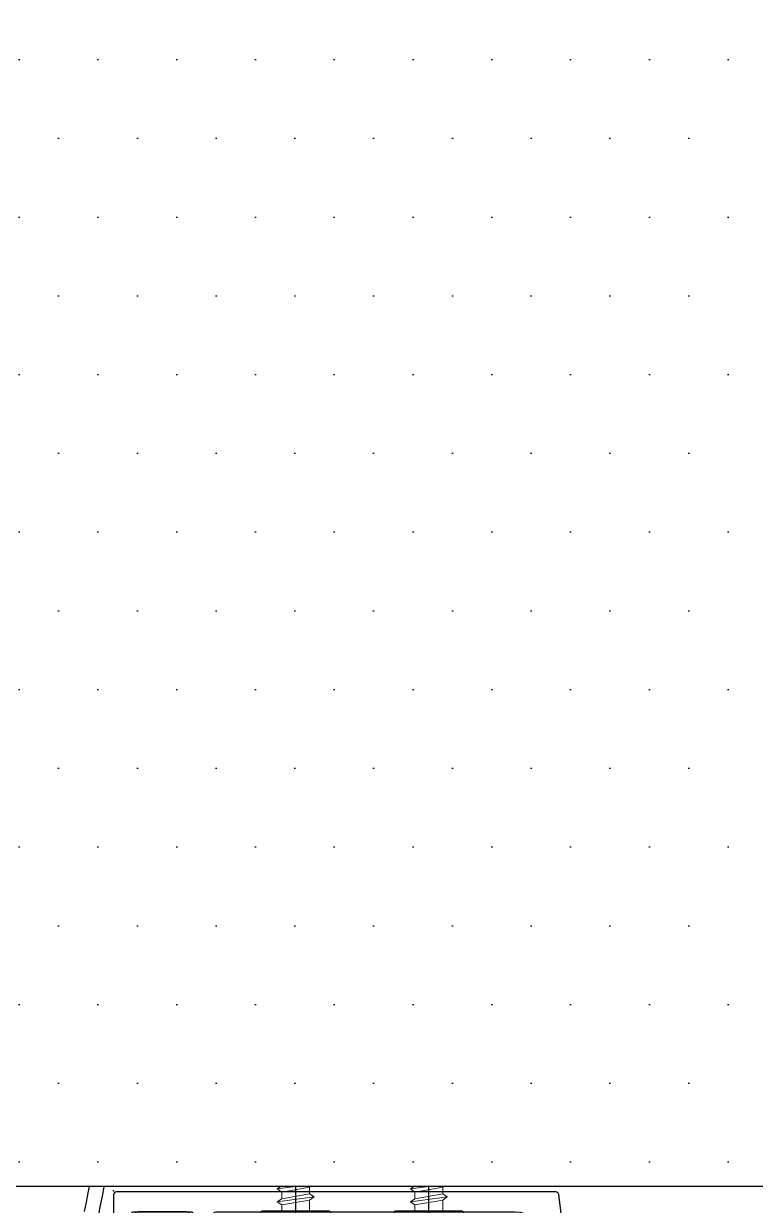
# Model space of a CAD drawing. Header units: millimetres. Extents: x 2519235 to 7246330, y 25937 to 201821.
# Drawn here: x 2752515.1 to 2752588.8, y 101968.7 to 102087.8 of the extents above; entities that cross this region are included whole.
import ezdxf

# ---------------------------------------------------------------- set-up
doc = ezdxf.new("R2010")
doc.units = ezdxf.units.MM
doc.set_wipeout_variables(frame=1)
doc.linetypes.add('CENTER', pattern=[50.800000000000004, 31.75, -6.35, 6.35, -6.35])
doc.linetypes.add('HIDDEN', pattern=[0.375, 0.25, -0.125])
for name, color, linetype in [('000 - STRUCTURE_STEEL_ACCESORIES_MAIN_COLOR_2', 7, 'Continuous'), ('000 - STRUCTURE_STEEL_ACCESORIES_WIPEOUT_', 7, 'Continuous'), ('010 - ASPG_ACCESSORIES_HATCH_', 7, 'Continuous'), ('010 - ASPG_ACCESSORIES_MAIN_COLOR_1', 7, 'Continuous'), ('010 - ASPG_ACCESSORIES_SUB_COLOR_1', 7, 'Continuous'), ('010 - ASPG_ACCESSORIES_SUB_COLOR_2', 7, 'Continuous'), ('010 - ASPG_ACCESSORIES_SYMBOL_', 7, 'Continuous'), ('010 - ASPG_ACCESSORIES_WIPEOUT_', 7, 'Continuous'), ('010 - ASPG_EXTR_DEF_SUB', 7, 'Continuous'), ('010 - ASPG_EXTR_MAIN_COLOR_2', 7, 'Continuous'), ('010 - ASPG_FASTERN_DEF_SUB', 7, 'Continuous'), ('010 - ASPG_FASTERN_HIDDEN_', 7, 'Continuous'), ('010 - ASPG_FASTERN_MAIN_COLOR_1', 7, 'Continuous'), ('010 - ASPG_FASTERN_SUB_COLOR_2', 7, 'Continuous'), ('010 - ASPG_FLASHING_HATCH_', 7, 'Continuous'), ('010 - ASPG_FLASHING_MAIN_COLOR_4', 7, 'Continuous'), ('010 - ASPG_FLASHING_WIPEOUT_', 7, 'Continuous'), ('010 - ASPG_FRAMING_MAIN_COLOR_2', 7, 'Continuous'), ('010 - ASPG_FRAMING_SUB_COLOR_2', 7, 'Continuous'), ('010 - ASPG_FRAMING_WIPEOUT_', 7, 'Continuous'), ('BOLT & SCREW', 7, 'Continuous'), ('Center Line', 7, 'CENTER')]:
    doc.layers.add(name, color=color, linetype=linetype)
doc.layers.add('12-GRID', color=7, linetype='CENTER', lineweight=13)
doc.layers.add('SCREW', color=7, linetype='Continuous', lineweight=5)
pattern_1 = [(45, (68845973.91123614, -106253.6340706302), (-4.041115254481119, 4.041115254481119), []), (45, (68845976.60531414, -106253.6340706302), (-4.041115254481119, 4.041115254481119), [])]

# ---------------------------------------------------------------- blocks, each defined once
blk = doc.blocks.new('PZG35-9D5')
at = {"layer": 'Center Line', "color": 7}
blk.add_line((1.4210854715202e-14, 3.733653355866409), (1.4210854715202e-14, -10.53404386090006), dxfattribs=at)
at = {"layer": 'SCREW', "color": 7}
for p, q in [((-1.399999999999963, 2.842170943040401e-14), (-1.399999999999963, -1.090192378864657)), ((1.399999999999991, 0), (1.399999999999991, -0.5901923788647139)), ((-1.850000000000009, -1.399999999999977), (1.850000000000037, -0.8999999999999773)), ((-1.850000000000009, -1.399999999999977), (-1.399999999999963, -1.090192378864685)), ((-1.399999999999963, -1.090192378864685), (1.399999999999991, -0.5901923788646855)), ((1.850000000000037, -0.8999999999999773), (1.399999999999991, -0.5901923788646855)), ((1.850000000000037, -0.8999999999999773), (1.399999999999991, -1.209807621135297)), ((-1.850000000000009, -1.399999999999977), (-1.399999999999963, -1.709807621135297)), ((-1.850000000000009, -2.699999999999989), (1.850000000000037, -2.199999999999989)), ((-1.399999999999963, -1.709807621135297), (1.399999999999991, -1.209807621135297)), ((-1.399999999999963, -1.709807621135269), (-1.399999999999963, -2.390192378864697)), ((-1.399999999999963, -2.390192378864697), (1.399999999999991, -1.890192378864697)), ((1.399999999999991, -1.209807621135269), (1.399999999999991, -1.890192378864725)), ((1.850000000000037, -2.199999999999989), (1.399999999999991, -1.890192378864697)), ((1.850000000000037, -2.199999999999989), (1.399999999999991, -2.509807621135309)), ((-1.850000000000009, -2.699999999999989), (-1.399999999999963, -2.390192378864697)), ((-1.850000000000009, -2.699999999999989), (-1.399999999999963, -3.009807621135309)), ((-1.399999999999963, -3.009807621135309), (1.399999999999991, -2.509807621135309)), ((-1.399999999999963, -3.009807621135309), (-1.399999999999963, -3.690192378864708)), ((0.5619885887190463, -3.339837273736322), (1.399999999999991, -3.190192378864708)), ((0.7141825614195483, -3.653488843051434), (1.850000000000037, -3.5)), ((1.399999999999991, -2.50980762113528), (1.399999999999991, -3.190192378864708)), ((1.850000000000037, -3.5), (1.399999999999991, -3.190192378864708)), ((1.850000000000037, -3.5), (1.399999999999991, -3.80980762113532)), ((-1.850000000000009, -4), (-1.399999999999963, -3.690192378864708)), ((-1.850000000000009, -4), (-0.9911470940920566, -3.883938796498938)), ((-1.850000000000009, -4), (-1.399999999999963, -4.30980762113532)), ((-1.399999999999963, -3.690192378864708), (-0.8446989986695002, -3.591031485769975)), ((-1.399999999999963, -4.30980762113532), (-1.184865735341859, -4.271390788160659)), ((-1.399999999999963, -4.309807621135349), (-1.399999999999963, -8.099999999999966)), ((0.7141825614195483, -3.932275020881832), (1.399999999999991, -3.80980762113532)), ((0.7141825614195483, -4.612659778611231), (1.399999999999991, -4.49019237886472)), ((1.399999999999991, -3.809807621135349), (1.399999999999991, -4.490192378864691)), ((1.850000000000037, -4.800000000000011), (1.399999999999991, -4.49019237886472)), ((0.7141825614195483, -4.953488843051389), (1.850000000000037, -4.800000000000011)), ((0.7141825614195483, -5.232275020881843), (1.399999999999991, -5.109807621135332)), ((1.850000000000037, -4.800000000000011), (1.399999999999991, -5.109807621135332)), ((1.399999999999991, -5.109807621135332), (1.399999999999991, -8.099999999999966)), ((1.4210854715202e-14, -9.5), (-1.399999999999963, -8.099999999999966)), ((1.4210854715202e-14, -9.5), (1.399999999999991, -8.099999999999966))]:
    blk.add_line(p, q, dxfattribs=at)
blk.add_lwpolyline([(1.4210854715202e-14, -9.5), (0.7141825614195483, -5.232275020881843), (0.7141825614195483, -3.600899293750615, 0.4176573264866609), (0.4106596181599826, -3.300919979679151, 0.1081021898226624), (-0.8446989986694433, -3.591031485769975), (-1.399999999999991, -4.701675652739141)], format="xyb", dxfattribs=at)
blk = doc.blocks.new('*U2951')
at = {"layer": 'SCREW', "color": 7}
blk.add_lwpolyline([(3.026373332565058, 1.780836269555209, 0.09905967801670053), (0.7999999999999687, 2.546427498927414), (0.7999999999999687, 2.274284095813357), (-0.800000000000054, 2.274284095813357), (-0.800000000000054, 2.546427498927414, 0.09905967801670058), (-3.026373332565143, 1.780836269555209, 0.2665876613401604), (-3.500000000000043, 0.9556546004010897), (-3.500000000000043, 0.1999999999999886, 0.4142135623730938), (-3.300000000000054, 0), (3.299999999999997, 0, 0.4142135623731049), (3.499999999999986, 0.1999999999999886), (3.499999999999957, 0.9556546004010897, 0.2665876613401604)], format="xyb", close=True, dxfattribs=at)
blk.add_blockref('PZG35-9D5', (-1.4210854715202e-14, 0), dxfattribs=at)
blk = doc.blocks.new('*U2950')
at = {"color": 7}
blk.add_point((0, 0), dxfattribs=at)
at = {"layer": '010 - ASPG_ACCESSORIES_MAIN_COLOR_1', "color": 7}
blk.add_lwpolyline([(-39.69999999902211, -0.5999999995172398, 0.4142135623731156), (-39.99999999883585, -0.8999999995638059), (-39.99999999883585, -7.366962144914214, 0.5773502691897371), (-39.65044321701862, -7.568778847059366), (-36.64260295056738, -5.832201459393036, 0.7673269879794871), (-36.78520590183325, -5.299999999645297), (-37.89999999874271, -5.299999999645297, -0.4142135623735732), (-38.19999999902211, -4.999999999656938), (-38.19999999902211, -2.799999999587089, -0.4142135623730951), (-37.99999999883585, -2.59999999951724), (-32.18326623388566, -2.59999999951724, -0.3888787318530097), (-31.98402729420923, -2.782568851142787), (-31.8474567013327, -4.343577870872468, 0.3888787318530089), (-31.34935935237445, -4.799999999528882), (-30.29999999911524, -4.799999999528882, 0.4142135623732408), (-29.99999999883585, -4.499999999540523), (-29.99999999883585, -2.899999999505599, -0.4142135623731785), (-29.69999999902211, -2.59999999951724), (0.4107479506637901, -2.59999999951724, -0.3789692262628873), (3.38851808081381, -5.235465979035143), (7.952927200356498, -42.5207682372482, 0.4465929586642906), (11.6177961837966, -45.07649022702281, -0.4898018444424612), (16.07846395508386, -48.68238816667036), (16.06490363762714, -49.36225294566866, -0.1824796859550777), (15.80227640201338, -50.01801436272836, -0.2679491924113072), (15.32539491611533, -50.16829426406803, 1.122114645179816), (15.09990952932276, -52.3421093734276, 0.4050039718497206), (18.0645059288945, -49.40213623346681), (18.07806624681689, -48.72227145435209, 0.4898054953707174), (11.15966573380865, -43.12966807454978, -0.4465970485362636), (9.938031048281118, -42.27776159492242), (4.866356541635469, -0.8481197821154633, 0.3641755342157969), (4.570876519894227, -0.5999999995172398)], format="xyb", close=True, dxfattribs=at)
at = {"layer": '010 - ASPG_EXTR_DEF_SUB', "color": 7}
for p in [(-39.99999999883585, -0.4999999995172402), (43.44495566345738, -76.89999999944341), (43.44495566345738, -77.49999999954052)]:
    blk.add_point(p, dxfattribs=at)
at = {"layer": '010 - ASPG_EXTR_MAIN_COLOR_2', "color": 7}
blk.add_lwpolyline([(11.37409105408005, -48.15170148877115), (11.47245816211216, -47.43577758665815), (12.17779493960552, -47.55667202338264), (12.29266474000178, -46.78670596401826, -0.5355375090189683), (14.1918134491425, -49.16870282323253, 0.9915718169393263), (15.66379558271728, -49.57599316951273, 1.157025413028558), (8.792231505503878, -48.77291728999153, -0.6885576205791355), (8.274611146422103, -48.98797988444021), (-17.14292736421339, -22.16859813180672), (-32.34153279638849, -6.131750148785431), (-32.34153279638849, -2.899999981694054, 0.4143115081626392), (-32.64163311407901, -2.59999999951724), (-37.54163311352022, -2.59999999951724, 0.4141156188887998), (-37.84153278893791, -2.899999981635847), (-37.84153278893791, -4.299999988411218, 0.4142135623731781), (-37.54153279098682, -4.599999986478724), (-35.98884801496752, -4.599999986478724, -0.205894629290155), (-35.77110154624097, -4.693635078269653), (33.22969053988345, -77.49999999954052), (43.14495566324331, -77.49999999954052, 0.6681786376628355), (43.35708769806661, -76.98786796536915), (40.5215537941549, -74.1523340573247, 0.6681786381757795), (40.00942175951786, -74.36446609156592), (40.00942175951786, -75.99999999802712), (33.87471885257401, -75.99999999802712), (11.86384030175395, -52.7751643466243, -0.5583539238224016), (12.08261241135187, -51.95244935475676, 0.7662751832817146), (12.03674733010121, -50.39291741001107, -0.4385828234445206), (10.70630855322815, -48.05207626283555)], format="xyb", close=True, dxfattribs=at)
at = {"layer": 'SCREW', "color": 7, "rotation": 180}
for p in [(-21.64901723782532, -2.499999999924694), (-8.237076249206439, -2.499999999924694)]:
    blk.add_blockref('*U2951', p, dxfattribs=at)
blk = doc.blocks.new('*U2114')
at = {"color": 7}
blk.add_wipeout([(689.9999999999989, 4.000000000482146), (60.00000000297587, 4.000000000000114), (60.00000000297587, 69.30000000000018), (689.9999999999989, 69.30000000048199)], dxfattribs=at).dxf.layer = '010 - ASPG_FRAMING_WIPEOUT_'
at = {"layer": '010 - ASPG_FRAMING_MAIN_COLOR_2', "color": 7}
blk.add_lwpolyline([(660.000000001164, 69.300000000482), (90.00000000181171, 69.3), (90.00000000181171, 6), (660.000000001164, 6.000000000481993)], close=True, dxfattribs=at)
at = {"layer": '010 - ASPG_FRAMING_SUB_COLOR_2', "color": 7}
for points in [[(689.9999999999999, 4.000000000481993), (60.00000000297587, 4), (60.00000000297587, 69.3), (689.9999999999999, 69.300000000482)], [(60.00000000297587, 2.000000000715772), (60.00000000297587, 4), (689.9999999999999, 4.000000000481993), (689.9999999999999, 2.000000001197765)]]:
    blk.add_lwpolyline(points, close=True, dxfattribs=at)
at = {"color": 7, "xscale": -1, "rotation": 180}
for p in [(555.0000000016298, 69.3), (620.0000000016298, 69.3)]:
    blk.add_blockref('*U2950', p, dxfattribs=at)
blk = doc.blocks.new('*U2952')
at = {"layer": '12-GRID', "color": 7, "linetype": 'CENTER'}
for p, q in [((5.684341886080801e-14, -6.200000000000029), (5.684341886080801e-14, 2.200000000000029)), ((-4.199999999999973, -2), (4.200000000000085, -2))]:
    blk.add_line(p, q, dxfattribs=at)
at = {"layer": 'BOLT & SCREW', "color": 7}
for p, q in [((-0.2288719817826677, -1.446462371730204), (-0.4418749999998197, -0.2325000000002947)), ((-0.2288719817826677, -1.542256036434869), (-0.4418749999998197, -1.116250000000048)), ((0.2288719817822642, -1.446462371730562), (0.4418749999996946, -0.2324999999999764)), ((0.2288719817822642, -1.542256036434869), (0.4418749999996946, -1.116250000000048)), ((-0.553537628269381, -1.771128018217196), (-1.767499999999847, -1.558125000000442)), ((-0.553537628269381, -2.228871981782805), (-1.767500000000483, -2.441875000000354)), ((-0.4577439635652332, -1.771128018217196), (-0.8837500000000146, -1.558125000000442)), ((-0.4577439635652332, -2.228871981782805), (-0.8837500000000146, -2.441875000000354)), ((0.4577439635647103, -1.771128018217196), (0.8837499999994917, -1.558125000000442)), ((0.4577439635647103, -2.228871981782805), (0.8837500000001283, -2.441874999999877)), ((0.5535376282692559, -1.771128018217196), (1.767500000000001, -1.558125000000124)), ((0.5535376282692559, -2.228871981782805), (1.767500000000001, -2.441874999999877)), ((-0.2288719817826677, -2.457743963565131), (-0.4418749999998197, -2.883750000000271)), ((-0.2288719817821107, -2.553537628269438), (-0.4418749999998197, -3.767500000000023)), ((0.4418749999996946, -2.883750000000271), (0.2288719817829008, -2.457743963565131)), ((0.2288719817829008, -2.553537628269438), (0.4418749999999732, -3.767500000000023))]:
    blk.add_line(p, q, dxfattribs=at)
for points in [[(-1.767500000000006, -1.558125000000442), (-0.8837500000001342, -1.558125000000442, 0.4142135623730394), (-0.4418749999998197, -1.116250000000048), (-0.4418749999998197, -0.2325000000002947), (0.4418749999996946, -0.2324999999999764), (0.4418749999996946, -1.116250000000048, 0.4142135623731505), (0.8837500000000089, -1.558125000000442), (1.76750000000012, -1.558125000000124), (1.76750000000012, -2.441874999999877), (0.8837500000000089, -2.441874999999877, 0.414213562373095), (0.4418749999996946, -2.883750000000271), (0.4418749999999732, -3.767500000000023), (-0.4418749999998197, -3.767500000000023), (-0.4418749999998197, -2.883750000000271, 0.4142135623730397), (-0.8837500000001342, -2.441875000000354), (-1.767500000000483, -2.441875000000354)], [(0.2288719817829008, -2.457743963565131, -0.414213562373095), (0.4577439635645909, -2.228871981782805), (0.5535376282692559, -2.228871981782805), (0.5535376282692559, -1.771128018217196), (0.4577439635645909, -1.771128018217196, -0.4142135623730951), (0.228871981782105, -1.542256036434869), (0.228871981782105, -1.446462371730562), (-0.2288719817826677, -1.446462371730204), (-0.2288719817826677, -1.542256036434869, -0.4142135623730951), (-0.4577439635649944, -1.771128018217196), (-0.553537628269381, -1.771128018217196), (-0.553537628269381, -2.228871981782805), (-0.4577439635649944, -2.228871981782805, -0.4142135623730951), (-0.2288719817826677, -2.457743963565131), (-0.2288719817822698, -2.553537628269438), (0.2288719817829008, -2.553537628269438)]]:
    blk.add_lwpolyline(points, format="xyb", close=True, dxfattribs=at)
blk.add_circle((5.684341886080801e-14, -2), 3.5, dxfattribs=at)
blk = doc.blocks.new('*U2203')
at = {"layer": '010 - ASPG_EXTR_MAIN_COLOR_2', "color": 7}
for points in [[(444.803354519885, 14.29476617477452, -0.01499848524836865), (451.9205648060888, 21.4545541918193, -0.7383485292466446), (454.917139344383, 19.76412730306005, 0.004917316774645771), (451.8066999851726, 4.803864106331858, 0.2636109069979271)], [(453.2782254475169, 4.512981288513075, -0.004854851929905817), (456.34138361644, 19.25507699992126, 0.2339601468136614), (455.8154424866661, 21.95487343813842, -0.2408104543272742), (455.7103134100325, 24.90310810678024, -0.1041570884704408), (455.7846048693173, 25.00194829810029), (457.99301963998, 26.93374890854433, -0.2290212912668875), (460.7006792640314, 26.88725557018155, -0.3817208427142056), (465.2736195935868, 9.069098417501337, 0.9773819303748196), (466.6203112956136, 8.407760736328456, 0.3611050424324235), (462.4081621826626, 27.50327562549468, -0.4961260631527202), (462.4429225292988, 30.68812541736374, 0.003188108562510474), (464.0558096300811, 31.90200527411038, -0.00282652430436861), (465.561955856625, 33.06505110455295, 0.07704788012868193), (498.7415275620297, 68.43644483821085, -0.2476739044870795), (498.9891886156984, 68.56714037133465), (500.9840893819928, 68.56714037133465, -0.04413111325910057), (501.4728248161264, 68.50458020225018, -0.1258462906385483), (503.9636769010685, 67.20642238194672, -0.09885145914925667), (504.8173400671221, 66.03380806531608, -0.2058282691334744), (504.7936664214358, 61.20460651113503, -0.1151163694662807), (501.3683241284452, 57.18072180569256, 0.822373071447778), (502.4550462905318, 56.10392398628723, 0.109184526549196), (506.1486009340733, 60.55948756882539, 0.2083234795678962), (506.1894268463366, 66.64026457499098, 0.1005277992320483), (504.9723091390915, 68.31671042172788, 0.1451157280627245), (501.2923091310076, 70.06714037139285), (485.7587749278173, 70.06714037139285, 0.4336592857269459), (485.4594267569482, 69.74737493504621), (485.8413778650574, 63.96271307495739, 0.0820690263538202), (485.8636512933299, 63.86745857025348, 0.7206537881255028), (487.3290865048766, 63.97254170032069, 0.07922428198988747), (487.3377835312858, 64.06661670518191), (487.0687732263468, 68.140786456264, -0.4336592857264138), (487.4679041211493, 68.56714037133465), (495.8611929877661, 68.56714037139285, -0.6073848710044985), (496.3521102210507, 67.62217621316053, -0.04582868044492008), (477.7838222887367, 45.76076047358187, -0.5604921351226578), (477.2875053561293, 45.88571992123583, 0.3178599151680848), (474.2119114198722, 48.23749049517177, 0.9532878111822051), (474.0820726789534, 46.71593409558376, -2.423003988231831), (472.2580695222132, 44.89173717537746, 0.9523147976297285), (470.7363446820527, 44.76348824836863, 0.3008214087947553), (472.8898747372441, 41.75529025433902, -0.5604921351218277), (472.9835184067488, 41.25212405496826, -0.01942473842078824), (463.6239250916988, 33.46052617047066, -0.5525007933269362), (463.1474985848181, 33.63667257977035, 0.3444609008774969), (459.9894988052547, 36.29767865987345, 0.9520149233436535), (459.8615776561201, 34.77593409558143, -2.42318646531747), (458.0375749985687, 32.95193143768087, 0.9520149233867892), (456.5158304339275, 32.82401028883727, 0.2853998218446234), (458.4930240777321, 29.88851448267782, -0.5533776808031501), (458.5629085102119, 29.3849656624658, 0.03067395406819984), (443.4630128806457, 15.05729964547176, 0.4171002255848137)]]:
    blk.add_lwpolyline(points, format="xyb", dxfattribs=at)
at = {"color": 7, "rotation": 179.999999999989}
for p in [(474.0868637450039, 42.88714037134163), (459.8663687226363, 30.9471403713393)]:
    blk.add_blockref('*U2952', p, dxfattribs=at)
blk = doc.blocks.new('W-1-PP17-ENT1_REV02_20260416-153151_PP17_ENT1_ASPG_MAIN_UPPL')
at = {"color": 7, "xscale": -0.9999999999999998, "rotation": 179.9999999999999}
blk.add_blockref('*U2114', (17400, -16672.99999999907), dxfattribs=at)
at = {"color": 7}
blk.add_blockref('*U2203', (17525.23303785734, -16749.66696214402), dxfattribs=at)
blk = doc.blocks.new('*U3382')
at = {"layer": '010 - ASPG_ACCESSORIES_SUB_COLOR_2', "color": 7}
for p, q in [((-2.084999999999127, -1.547816335794778), (-2.084999999999127, 0)), ((2.084999999999013, -1.047816335789321), (2.084999999999127, 0)), ((-2.084999999999127, -1.547816335789321), (2.084999999999127, -1.047816335789321)), ((2.729999999999563, -1.399999999995998), (2.084999999999127, -1.047816335789321)), ((-2.729999999999563, -1.899999999995998), (2.729999999999563, -1.399999999995998)), ((-2.729999999999563, -1.899999999995998), (-2.084999999999127, -1.547816335789321)), ((-2.729999999999563, -1.899999999995998), (-2.084999999999127, -2.252183664200857)), ((-2.084999999999127, -2.252183664200857), (2.084999999999127, -1.752183664200857)), ((-2.084999999999013, -3.347816335790412), (-2.084999999999127, -2.252183664206314)), ((2.729999999999563, -1.399999999995998), (2.084999999999127, -1.752183664200857)), ((2.084999999999013, -2.847816335790412), (2.0849999999989, -1.752183664201084)), ((-2.729999999999563, -3.69999999999709), (2.729999999999563, -3.19999999999709)), ((-2.729999999999563, -3.69999999999709), (-2.084999999999127, -3.347816335790412)), ((-2.084999999999127, -3.347816335790412), (2.084999999999127, -2.847816335790412)), ((-2.084999999999127, -4.052183664201948), (2.084999999999127, -3.552183664201948)), ((2.729999999999563, -3.19999999999709), (2.084999999999127, -2.847816335790412)), ((2.729999999999563, -3.19999999999709), (2.084999999999127, -3.552183664201948)), ((2.084999999999241, -4.647816335791504), (2.084999999999241, -3.552183664201948)), ((-2.729999999999563, -3.69999999999709), (-2.084999999999127, -4.052183664201948)), ((-2.0849999999989, -5.147816335791504), (-2.084999999999013, -4.052183664201948)), ((-2.084999999999127, -5.147816335791504), (2.084999999999127, -4.647816335791504)), ((-2.084999999999127, -5.147816335791504), (2.084999999999127, -4.647816335791504)), ((2.729999999999563, -4.999999999998181), (2.084999999999127, -4.647816335791504)), ((2.729999999999563, -4.999999999998181), (2.084999999999127, -4.647816335791504)), ((-2.729999999999563, -5.499999999998181), (2.729999999999563, -4.999999999998181)), ((-2.729999999999563, -5.499999999998181), (2.729999999999563, -4.999999999998181)), ((-2.729999999999563, -5.499999999998181), (-2.084999999999127, -5.147816335791504)), ((-2.729999999999563, -5.499999999998181), (-2.084999999999127, -5.147816335791504)), ((-2.729999999999563, -5.499999999998181), (-2.084999999999127, -5.852183664203039)), ((-2.729999999999563, -5.499999999998181), (-2.084999999999127, -5.852183664203039)), ((-2.084999999999127, -5.852183664203039), (2.084999999999127, -5.352183664203039)), ((-2.084999999999127, -5.852183664203039), (2.084999999999127, -5.352183664203039)), ((-2.084999999999127, -6.947816335792595), (-2.0849999999989, -5.852183664203039)), ((-2.084999999999127, -6.947816335792595), (-2.084999999999127, -5.852183664203039)), ((2.729999999999563, -4.999999999998181), (2.084999999999127, -5.352183664203039)), ((2.729999999999563, -4.999999999998181), (2.084999999999127, -5.352183664203039)), ((2.084999999999127, -6.447816335792595), (2.084999999999127, -5.352183664203039)), ((2.084999999999127, -6.447816335792595), (2.084999999999241, -5.352183664203039)), ((-2.729999999999563, -7.299999999999272), (2.729999999999563, -6.799999999999272)), ((-2.729999999999563, -7.299999999999272), (-2.084999999999127, -6.947816335792595)), ((-2.084999999999127, -6.947816335792595), (2.084999999999127, -6.447816335792595)), ((2.729999999999563, -6.799999999999272), (2.084999999999127, -6.447816335792595)), ((2.729999999999563, -6.799999999999272), (2.084999999999127, -7.152183664204131)), ((-2.729999999999563, -7.299999999999272), (-2.084999999999127, -7.652183664204131)), ((-2.084999999999127, -7.652183664204131), (2.084999999999127, -7.152183664204131)), ((-2.084999999999127, -8.747816335793686), (-2.084999999999127, -7.652183664204131)), ((0.4333070988686814, -8.43729858455481), (2.084999999999127, -8.247816335793686)), ((2.084999999999127, -8.247816335793686), (2.084999999999127, -7.152183664204131)), ((2.729999999999563, -8.599999999998545), (2.084999999999127, -8.247816335793686)), ((-2.729999999999563, -9.099999999998545), (-2.084999999999127, -8.747816335793686)), ((-2.729999999999563, -9.099999999998545), (-1.568355612604137, -8.982641209644498)), ((-2.729999999999563, -9.099999999998545), (-2.084999999999127, -9.452183664205222)), ((-2.084999999999127, -8.747816335793686), (-1.064489079482883, -8.605286877620529)), ((-2.084999999999127, -9.452183664205222), (-1.629698446698967, -9.388594061787444)), ((-2.084999999999127, -10.54781633579296), (-2.084999999999127, -9.452183664205222)), ((0.7141825614198751, -8.775605983184505), (2.729999999999563, -8.599999999998545)), ((0.7141825614198751, -9.102437496409038), (2.084999999999127, -8.952183664205222)), ((2.729999999999563, -8.599999999998545), (2.084999999999127, -8.952183664205222)), ((2.084999999999127, -10.04781633579296), (2.084999999999127, -8.952183664205222)), ((-2.729999999999563, -10.89999999999964), (-2.084999999999127, -10.54781633579296)), ((-2.084999999999127, -10.54781633579296), (-1.798826981090315, -10.50784803706301)), ((0.7141825614198751, -10.20507654483481), (2.084999999999127, -10.04781633579296)), ((0.7141825614198751, -10.57560598318378), (2.729999999999563, -10.39999999999964)), ((2.729999999999563, -10.39999999999964), (2.084999999999127, -10.04781633579296)), ((2.729999999999563, -10.39999999999964), (2.084999999999127, -10.75218366420449)), ((-2.729999999999563, -10.89999999999964), (-1.844567201240352, -10.81054635710279)), ((-2.729999999999563, -10.89999999999964), (-2.084999999999127, -11.25218366420449)), ((-2.084999999999127, -11.25218366420449), (-1.907557413303948, -11.22740118002912)), ((-2.084999999999127, -12.40167565273805), (-2.084999999999127, -11.25218366420449)), ((0.7141825614198751, -10.90243749640831), (2.084999999999127, -10.75218366420449)), ((2.084999999999127, -10.75218366420449), (2.084999999999127, -15.59999999999854)), ((-2.084999999999127, -12.40167565273805), (-2.084999999999127, -15.59999999999854)), ((0, -17.19999999999891), (-2.084999999999127, -15.59999999999854)), ((0, -17.19999999999891), (2.084999999999127, -15.59999999999854))]:
    blk.add_line(p, q, dxfattribs=at)
blk.add_lwpolyline([(0, -17.19999999999891), (0.7141825614198751, -11.45704931750151), (0.7141825614198751, -8.736688384093213, 0.4176573264866609), (0.4106596181591158, -8.436709070021607, 0.07099332720072511), (-1.529698998669119, -8.726820576112004), (-2.084999999999127, -12.40167565273805)], format="xyb", dxfattribs=at)
at = {"layer": '010 - ASPG_ACCESSORIES_SYMBOL_', "color": 7, "linetype": 'CENTER'}
blk.add_line((0, 6.142561988594025), (0, -18.19999999999891), dxfattribs=at)
at = {"layer": '010 - ASPG_FASTERN_MAIN_COLOR_1', "color": 7}
for p, q in [((-4.170000000000073, 5.049999999999272), (-4.170000000000073, 1.200000000000728)), ((3.127500000000509, 5.450000000000728), (-3.127500000000509, 5.450000000000728)), ((-2.084999999999127, 5.049999999999272), (-2.084999999999127, 1.200000000000728)), ((2.084999999999127, 5.049999999999272), (2.084999999999127, 1.200000000000728)), ((4.170000000000073, 5.049999999999272), (4.170000000000073, 1.200000000000728)), ((-5.200000000000728, 0.8500000000003638), (-4.170000000000073, 1.200000000000728)), ((4.170000000000073, 1.200000000000728), (-4.170000000000073, 1.200000000000728)), ((-2.57630675031578, 0.8500000000003638), (-2.084999999999127, 1.200000000000728)), ((2.44630675031658, 0.8500000000003638), (2.084999999999127, 1.200000000000728)), ((5.200000000000728, 0.8500000000003638), (4.170000000000073, 1.200000000000728)), ((-5.5, 0.5499999999992724), (-5.5, 0)), ((5.5, 0), (-5.5, 0)), ((5.200000000000728, 0.8500000000003638), (-5.200000000000728, 0.8500000000003638)), ((5.5, 0.5499999999992724), (5.5, 0))]:
    blk.add_line(p, q, dxfattribs=at)
for centre, radius, start, end in [((-3.127500000000509, 3.891492187500262), 1.55850781249987, 48.01707852331997, 131.98292147668), ((0, -0.1840312499989523), 5.634031249999114, 68.2799117114248, 111.7200882885752), ((3.127500000000509, 3.891492187500262), 1.558507812499965, 48.01707852331997, 131.98292147668), ((-5.200000000000728, 0.5499999999992724), 0.3, 90, 180), ((5.200000000000728, 0.5499999999992724), 0.3, 0, 90)]:
    blk.add_arc(centre, radius, start, end, dxfattribs=at)
blk = doc.blocks.new('G$C7D677D58')
at = {"layer": '010 - ASPG_FASTERN_MAIN_COLOR_1'}
h = blk.add_hatch(dxfattribs=at)
h.set_pattern_fill('ANSI35', scale=0.02, angle=280.6768409131589, style=0)
h.set_pattern_definition([(145.6768409131589, (67.45353497568851, -13.09426057516771), (0.00281929956869494, 0.00412935224241727), []), (145.6768409131589, (67.45006064978782, -13.09491560150343), (0.00281929956869494, 0.00412935224241727), [0.006249999999999968, -0.001249999999999992, 0, -0.001249999999999992])])
h.paths.add_polyline_path([(0.02989179726182556, 0.01545000000078289), (0.02447319464567954, 0.01545000000078289), (0.02447319464567954, 0.0005500000004303729), (0.02989179726182556, 0.0005500000004303729)])
at = {"layer": '010 - ASPG_FASTERN_DEF_SUB', "color": 7, "ltscale": 0.1}
blk.add_line((0.03829179726176335, 0.007999999999924512), (0, 0.007999999999924512, -2.806346833239134e-06), dxfattribs=at)
at = {"layer": '010 - ASPG_FASTERN_MAIN_COLOR_1', "color": 7}
for p, q in [((0.01327319464712673, 0, -2.806346833239134e-06), (0.01327319464712673, 0.01599999999996271, -2.806346833239134e-06)), ((0.01327319464712673, 0.01599999999996271, -2.806346833239134e-06), (0.01447319464705288, 0.01599999999996271, -2.806346833239134e-06)), ((0.01447319464705288, 0.01599999999996271, -2.806346833239134e-06), (0.01447319464705288, 0, -2.806346833239134e-06)), ((0.02989179726182556, 0), (0.02989179726182556, 0.01599999999996271)), ((0.02989179726182556, 0.01599999999996271), (0.03109179726175171, 0.01599999999996271)), ((0.03109179726175171, 0.01599999999996271), (0.03109179726175171, 0)), ((0.01247319464710017, 0.01492820323028354, -2.806346833239134e-06), (0.007673194646940829, 0.01492820323028354, -2.806346833239134e-06)), ((0.03109179726175171, 0.001071796769679167), (0.03109179726175171, 0.01492820323028354)), ((0.03589179726191105, 0.01492820323028354), (0.03109179726175171, 0.01492820323028354)), ((0.006873194647141645, 0.002803847577297347, -2.806346833239134e-06), (0.006873194647141645, 0.01319615242266536, -2.806346833239134e-06)), ((0.01327319464712673, 0.002803847577297347, -2.806346833239134e-06), (0.01327319464712673, 0.01319615242266536, -2.806346833239134e-06)), ((0.03669179726193761, 0.002803847577297347), (0.03669179726193761, 0.01319615242266536)), ((0.002400000000079672, 0.01199999999994361, -2.806346833239134e-06), (0.001600000000053114, 0.01119999999991705, -2.806346833239134e-06)), ((0.006873194647141645, 0.01199999999994361, -2.806346833239134e-06), (0.002400000000079672, 0.01199999999994361, -2.806346833239134e-06)), ((0.001600000000053114, 0.00479999999993197, -2.806346833239134e-06), (0.001600000000053114, 0.01119999999991705, -2.806346833239134e-06)), ((0.006873194647141645, 0.01119999999991705, -2.806346833239134e-06), (0.001600000000053114, 0.01119999999991705, -2.806346833239134e-06)), ((0.01247319464710017, 0.01146410161504718, -2.806346833239134e-06), (0.007673194646940829, 0.01146410161504718, -2.806346833239134e-06)), ((0.03589179726191105, 0.01146410161504718), (0.03109179726175171, 0.01146410161504718)), ((0.006873194647141645, 0.00479999999993197, -2.806346833239134e-06), (0.001600000000053114, 0.00479999999993197, -2.806346833239134e-06)), ((0.002400000000079672, 0.003999999999905413, -2.806346833239134e-06), (0.001600000000053114, 0.00479999999993197, -2.806346833239134e-06)), ((0.006873194647141645, 0.003999999999905413, -2.806346833239134e-06), (0.002400000000079672, 0.003999999999905413, -2.806346833239134e-06)), ((0.01247319464710017, 0.00453589838480184, -2.806346833239134e-06), (0.007673194646940829, 0.00453589838480184, -2.806346833239134e-06)), ((0.03589179726191105, 0.00453589838480184), (0.03109179726175171, 0.00453589838480184)), ((0.01247319464710017, 0.001071796769679167, -2.806346833239134e-06), (0.007673194646940829, 0.001071796769679167, -2.806346833239134e-06)), ((0.01447319464705288, 0, -2.806346833239134e-06), (0.01327319464712673, 0, -2.806346833239134e-06)), ((0.03109179726175171, 0), (0.02989179726182556, 0)), ((0.03589179726191105, 0.001071796769679167), (0.03109179726175171, 0.001071796769679167))]:
    blk.add_line(p, q, dxfattribs=at)
at = {"layer": '010 - ASPG_FASTERN_MAIN_COLOR_1', "color": 7, "elevation": -2.806346833239134e-06}
for points in [[(0.007673194646940829, 0.01492820323028354, 0.4618802153516978), (0.007673194646940829, 0.01146410161504718, 0.2309401076757868), (0.007673194646940829, 0.00453589838480184, 0.461880215351701), (0.007673194646940829, 0.001071796769679167)], [(0.01247319464710017, 0.01492820323028354, -0.4618802153516978), (0.01247319464710017, 0.01146410161504718, -0.2309401076757868), (0.01247319464710017, 0.00453589838480184, -0.461880215351701), (0.01247319464710017, 0.001071796769679167)], [(0.03589179726191105, 0.01492820323028354, -0.4618802153516978), (0.03589179726191105, 0.01146410161504718, -0.2309401076757868), (0.03589179726191105, 0.00453589838480184, -0.4618802153517009), (0.03589179726191105, 0.001071796769679167)]]:
    blk.add_lwpolyline(points, format="xyb", dxfattribs=at)
at = {"layer": '010 - ASPG_FASTERN_MAIN_COLOR_1', "color": 7}
blk.add_lwpolyline([(0.02989179726182556, 0.01545000000078289), (0.02447319464567954, 0.01545000000078289), (0.02447319464567954, 0.0005500000004303729), (0.02989179726182556, 0.0005500000004303729)], close=True, dxfattribs=at)
at = {"layer": '010 - ASPG_FASTERN_SUB_COLOR_2', "color": 7, "linetype": 'HIDDEN'}
for p, q in [((0.02989179726182556, 0.01199999999994361), (0.01447319464705288, 0.01199999999994361, -2.806346833239134e-06)), ((0.02989179726182556, 0.01119999999991705), (0.01447319464705288, 0.01119999999991705, -2.806346833239134e-06)), ((0.02989179726182556, 0.00479999999993197), (0.01447319464705288, 0.00479999999993197, -2.806346833239134e-06)), ((0.02989179726182556, 0.003999999999905413), (0.01447319464705288, 0.003999999999905413, -2.806346833239134e-06))]:
    blk.add_line(p, q, dxfattribs=at)
blk = doc.blocks.new('010 - ASPG_ACCESSORIES_BRACKET_FOR_FRAME_TYPE-1_CUT-VIEW')
at = {"color": 7}
blk.add_wipeout([(4.656612873077393e-10, 25.00000000008731), (4.656612873077393e-10, 1.8189894035458565e-12), (40, 1.8189894035458565e-12), (40, 3.000000000153044), (3.0000000003213074, 3.000000000153044), (3.0000000003213074, 25.00000000008731)], dxfattribs=at).dxf.layer = '010 - ASPG_ACCESSORIES_WIPEOUT_'
at = {"layer": '010 - ASPG_ACCESSORIES_HATCH_'}
h = blk.add_hatch(dxfattribs=at)
h.set_pattern_fill('ANSI32', scale=0.03)
h.set_pattern_definition(pattern_1)
h.paths.add_polyline_path([(1.452183664310724, 16.08500000019558), (1.100000000093132, 16.73000000005413), (0.7478163363412023, 16.08500000019558), (4.656612873077393e-10, 16.08500000019558), (4.656612873077393e-10, 25.00000000008731), (3.000000000465661, 25.00000000008731), (2.9848025678657, 16.08500000019558)])
h = blk.add_hatch(dxfattribs=at)
h.set_pattern_fill('ANSI32', scale=0.03)
h.set_pattern_definition(pattern_1)
h.paths.add_polyline_path([(4.656612873077393e-10, 0), (4.656612873077393e-10, 11.78062006374239), (0.1825785292312503, 11.91500000003725), (1.247816335875541, 11.91500000003725), (1.600000000558794, 11.27000000019325), (1.952183664776385, 11.91500000003725), (3.000000000465661, 11.9150000000518), (3.000000000465661, 3.000000000160071), (19.70000000018626, 3.000000000043656), (19.70000000018626, 1.164153218269348e-10)])
h = blk.add_hatch(dxfattribs=at)
h.set_pattern_fill('ANSI32', scale=0.03)
h.set_pattern_definition(pattern_1)
h.paths.add_polyline_path([(28.70000000018626, 1.164153218269348e-10), (28.70000000018626, 3.000000000043656), (40, 3.000000000160071), (40, 0)])
at = {"layer": '010 - ASPG_ACCESSORIES_MAIN_COLOR_1', "color": 7}
blk.add_lwpolyline([(4.656612873077393e-10, 25.00000000008731), (4.656612873077393e-10, 0), (40, 0), (40, 3.000000000160071), (3.000000000465661, 3.000000000160071), (3.000000000465661, 25.00000000008731)], close=True, dxfattribs=at)
at = {"layer": '010 - ASPG_ACCESSORIES_SUB_COLOR_1', "color": 7}
for points in [[(1.452183664310724, 16.08500000019558), (1.100000000093132, 16.73000000005413), (0.7478163363412023, 16.08500000019558), (4.656612873077393e-10, 16.08500000019558), (4.656612873077393e-10, 25.00000000008731), (3.000000000465661, 25.00000000008731), (2.9848025678657, 16.08500000019558)], [(4.656612873077393e-10, 0), (4.656612873077393e-10, 11.78062006374239), (0.1825785292312503, 11.91500000003725), (1.247816335875541, 11.91500000003725), (1.600000000558794, 11.27000000019325), (1.952183664776385, 11.91500000003725), (3.000000000465661, 11.9150000000518), (3.000000000465661, 3.000000000160071), (19.70000000018626, 3.000000000043656), (19.70000000018626, 1.164153218269348e-10)], [(28.70000000018626, 1.164153218269348e-10), (28.70000000018626, 3.000000000043656), (40, 3.000000000160071), (40, 0)]]:
    blk.add_lwpolyline(points, close=True, dxfattribs=at)
blk = doc.blocks.new('000_ASPG_TYP_FILES_EXPANSION_BOLT_1')
at = {"layer": '010 - ASPG_FASTERN_HIDDEN_', "color": 7, "linetype": 'CENTER'}
blk.add_line((-15.26864065614063, 9.349345953436885e-16), (74.85623900254723, -4.583622674533936e-15), dxfattribs=at)
at = {"layer": '010 - ASPG_FASTERN_MAIN_COLOR_1', "color": 7}
for p, q in [((-8.000000000029104, 7.211963661015035), (-7.359999999956925, 7.851963660985349)), ((-8.000000000029104, 7.211963661015035), (-8.000000000029104, -7.211963661000481)), ((-7.359999999956925, 7.851963660985349), (-2.24000000001979, 7.851963660985348)), ((-1.600000000034924, 7.211963661015034), (-2.24000000001979, 7.851963660985348)), ((-1.600000000034924, 7.211963661015034), (-1.600000000034925, -7.211963661000482)), ((-7.359999999956926, 3.925981830441743), (-2.24000000001979, 3.925981830441742)), ((-7.359999999956926, -3.92598183042719), (-2.240000000019791, -3.92598183042719)), ((-7.359999999956927, -7.851963660985347), (-8.000000000029104, -7.211963661000481)), ((-7.359999999956927, -7.851963660985347), (-2.240000000019791, -7.851963660985348)), ((-2.240000000019791, -7.851963660985348), (-1.600000000034925, -7.211963661000482))]:
    blk.add_line(p, q, dxfattribs=at)
blk.add_lwpolyline([(-1.600000000034925, -8.400000000052387), (-5.143516556450961e-16, -8.400000000052387), (5.143516556450961e-16, 8.400000000052387), (-1.600000000034924, 8.400000000052387)], close=True, dxfattribs=at)
for centre, radius, start, end in [((-4.66958333333605, 5.888972745771753), 3.330416666666676, 143.8846352637614, 216.115364737895), ((-4.930416666640667, 5.888972745771753), 3.330416666666676, 323.884635262105, 36.11536473623859), ((4.361666666693054, -2.670750561156677e-16), 12.36166666666667, 161.4825631773627, 198.5174368226373), ((-13.96166666666977, 8.549055197049716e-16), 12.36166666666667, 341.4825631773626, 18.51743682263733), ((-4.66958333333605, -5.888972745771753), 3.330416666666676, 143.884635262105, 216.1153647362386), ((-4.930416666640667, -5.888972745771753), 3.330416666666676, 323.8846352637614, 36.11536473789496)]:
    blk.add_arc(centre, radius, start, end, dxfattribs=at)
at = {"layer": '010 - ASPG_FASTERN_SUB_COLOR_2', "color": 7}
for p, q in [((-10.9215796769422, 4.000000000014553), (-11.72089587236405, 2.799999999973807)), ((-10.9215796769422, 4.000000000014553), (-11.61439999999129, -4.000000000014551)), ((-10.33270272545633, 2.799999999973807), (-10.9215796769422, 4.000000000014553)), ((-9.535979677020805, 4.000000000014553), (-10.33270272545633, 2.799999999973807)), ((-9.535979677020805, 4.000000000014553), (-10.22880000004079, -4.000000000014551)), ((-8.947102725418517, 2.799999999973807), (-9.535979677020805, 4.000000000014553)), ((-8.150379676982993, 4.000000000014553), (-8.947102725418517, 2.799999999973807)), ((-8.150379676982993, 4.000000000014553), (-8.84320000000298, -4.000000000014551)), ((0.6632203230692542, 4.000000000014552), (-0.1335027254826853, 2.799999999973807)), ((0.6632203230692542, 4.000000000014552), (-0.02959999995073328, -4.000000000014552)), ((1.25209727458423, 2.799999999973807), (0.6632203230692542, 4.000000000014552)), ((2.048820323019755, 4.000000000014552), (1.25209727458423, 2.799999999973807)), ((2.048820323019755, 4.000000000014552), (1.355999999999767, -4.000000000014552)), ((2.637697274622042, 2.799999999973807), (2.048820323019755, 4.000000000014552)), ((3.434420323057566, 4.000000000014552), (2.637697274622042, 2.799999999973807)), ((3.434420323057566, 4.000000000014552), (2.741600000037578, -4.000000000014552)), ((4.023297274572542, 2.799999999973806), (3.434420323057566, 4.000000000014552)), ((4.820020323008066, 4.000000000014552), (4.023297274572542, 2.799999999973806)), ((4.820020323008066, 4.000000000014552), (4.127199999988079, -4.000000000014552)), ((5.408897274610354, 2.799999999973806), (4.820020323008066, 4.000000000014552)), ((6.205620323045878, 4.000000000014552), (5.408897274610354, 2.799999999973806)), ((6.205620323045878, 4.000000000014552), (5.512800000025891, -4.000000000014552)), ((6.79449727453175, 2.799999999973806), (6.205620323045878, 4.000000000014552)), ((7.591220322996378, 4.000000000014551), (6.79449727453175, 2.799999999973806)), ((7.591220322996378, 4.000000000014551), (6.898399999947287, -4.000000000014552)), ((8.180097274598666, 2.799999999973806), (7.591220322996378, 4.000000000014551)), ((8.97682032303419, 4.000000000014551), (8.180097274598666, 2.799999999973806)), ((8.97682032303419, 4.000000000014551), (8.284000000014203, -4.000000000014553)), ((9.565697274520062, 2.799999999973806), (8.97682032303419, 4.000000000014551)), ((10.362420323072, 4.000000000014551), (9.565697274520062, 2.799999999973806)), ((10.362420323072, 4.000000000014551), (9.669600000052014, -4.000000000014553)), ((10.95129727458698, 2.799999999973806), (10.362420323072, 4.000000000014551)), ((11.7480203230225, 4.000000000014551), (10.95129727458698, 2.799999999973806)), ((11.7480203230225, 4.000000000014551), (11.05520000000251, -4.000000000014553)), ((12.33689727462479, 2.799999999973806), (11.7480203230225, 4.000000000014551)), ((13.13362032306031, 4.000000000014551), (12.33689727462479, 2.799999999973806)), ((13.13362032306031, 4.000000000014551), (12.44080000004033, -4.000000000014553)), ((13.13362032306031, 4.000000000014551), (47.5000000000291, 4.000000000014549)), ((47.5000000000291, 3.000000000043653), (47.5000000000291, 4.000000000014549)), ((50.50000000005821, 4.000000000014549), (60.29349832783919, 4.565945234964598)), ((50.50000000005821, 1.999999999956341), (50.50000000005821, 4.000000000014549)), ((60.29349832783919, 4.565945234964598), (60.29349832783919, -1.068101395154376)), ((67.5, 4.000000000014547), (60.29349832783919, 3.279349832839213)), ((67.5, -4.000000000014556), (67.5, 4.000000000014547)), ((-13.0000000000291, 1.999999999956345), (-12.16536610751064, 2.78428793490457)), ((-11.72089587236405, 2.799999999973807), (-12.20587009846349, -2.799999999973806)), ((-12.16536610751064, 2.78428793490457), (-11.71493255696259, 2.844075092638378)), ((-10.33270272545633, 2.799999999973807), (-10.81767695155577, -2.799999999973806)), ((-8.947102725418517, 2.799999999973807), (-9.432076951488853, -2.799999999973806)), ((1.25209727458423, 2.799999999973807), (0.7671230484847908, -2.799999999973807)), ((2.637697274622042, 2.799999999973807), (2.152723048435291, -2.799999999973807)), ((4.023297274572542, 2.799999999973806), (3.538323048473103, -2.799999999973807)), ((5.408897274610354, 2.799999999973806), (4.923923048423603, -2.799999999973807)), ((6.79449727453175, 2.799999999973806), (6.309523048461415, -2.799999999973807)), ((8.180097274598666, 2.799999999973806), (7.695123048499227, -2.799999999973807)), ((9.565697274520062, 2.799999999973806), (9.080723048449727, -2.799999999973807)), ((10.95129727458698, 2.799999999973806), (10.46632304848754, -2.799999999973807)), ((12.33689727462479, 2.799999999973806), (11.85192304843804, -2.799999999973807)), ((50.50000000005821, 3.000000000043653), (47.5000000000291, 3.000000000043653)), ((-13.0000000000291, -1.999999999956343), (-13.0000000000291, 1.999999999956345)), ((50.50000000005821, 1.999999999956341), (51.5000000000291, 1.999999999956341)), ((50.65813716000412, 1.193949539578167), (51.02902187901782, 1.193949539578167)), ((54.72792407794623, -0.3162277660012511), (55.27207592205377, 1.316227765986693)), ((56.22075922007207, 1.999999999956341), (57.5, 1.999999999956341)), ((56.68357206514338, 1.409183307376221), (57.11225793708581, 1.409183307376221)), ((50.50000000005821, -4.000000000014555), (50.50000000005821, 1.04255772453325)), ((52.02902187898871, 0.1939495396072712), (52.02902187898871, -0.7475786201248443)), ((52.5, 0.999999999970893), (52.5, -3.214697847761802e-15)), ((55.03590488355258, -1.104050547830415), (55.74926603140193, 0.7656552351108951)), ((58.11087046129978, 0.4618428399699006), (58.17742339696269, -0.8002381526894204)), ((58.5, 0.9999999999708926), (58.5, -0.03725061344448835)), ((53.5, -0.9999999999708995), (53.77924077992793, -0.9999999999708995)), ((59.4620560821204, -1.036530483703249), (60.29349832783919, -1.068101395154376)), ((-13.0000000000291, -1.999999999956343), (-12.16536610751064, -2.835704890574561)), ((53.02902187895961, -1.747578620095741), (54.10159884969471, -1.747578620095741)), ((59.17603592126397, -1.747578620095741), (60.29349832783919, -1.747578620095741)), ((60.29349832783919, -1.747578620095741), (60.29349832783919, -4.689106779886064)), ((-11.61439999999129, -4.000000000014551), (-12.20587009846349, -2.799999999973806)), ((-10.81767695155577, -2.799999999973806), (-11.61439999999129, -4.000000000014551)), ((-10.22880000004079, -4.000000000014551), (-10.81767695155577, -2.799999999973806)), ((-9.432076951488853, -2.799999999973806), (-10.22880000004079, -4.000000000014551)), ((-8.84320000000298, -4.000000000014551), (-9.432076951488853, -2.799999999973806)), ((-8.046476951567456, -2.799999999973806), (-8.84320000000298, -4.000000000014551)), ((0.7671230484847908, -2.799999999973807), (-0.02959999995073328, -4.000000000014552)), ((1.355999999999767, -4.000000000014552), (0.7671230484847908, -2.799999999973807)), ((2.152723048435291, -2.799999999973807), (1.355999999999767, -4.000000000014552)), ((2.741600000037578, -4.000000000014552), (2.152723048435291, -2.799999999973807)), ((3.538323048473103, -2.799999999973807), (2.741600000037578, -4.000000000014552)), ((4.127199999988079, -4.000000000014552), (3.538323048473103, -2.799999999973807)), ((4.923923048423603, -2.799999999973807), (4.127199999988079, -4.000000000014552)), ((5.512800000025891, -4.000000000014552), (4.923923048423603, -2.799999999973807)), ((6.309523048461415, -2.799999999973807), (5.512800000025891, -4.000000000014552)), ((6.898399999947287, -4.000000000014552), (6.309523048461415, -2.799999999973807)), ((7.695123048499227, -2.799999999973807), (6.898399999947287, -4.000000000014552)), ((8.284000000014203, -4.000000000014553), (7.695123048499227, -2.799999999973807)), ((9.080723048449727, -2.799999999973807), (8.284000000014203, -4.000000000014553)), ((9.669600000052014, -4.000000000014553), (9.080723048449727, -2.799999999973807)), ((10.46632304848754, -2.799999999973807), (9.669600000052014, -4.000000000014553)), ((11.05520000000251, -4.000000000014553), (10.46632304848754, -2.799999999973807)), ((11.85192304843804, -2.799999999973807), (11.05520000000251, -4.000000000014553)), ((12.44080000004033, -4.000000000014553), (11.85192304843804, -2.799999999973807)), ((47.5000000000291, -4.000000000014555), (47.5000000000291, -3.000000000043659)), ((47.5000000000291, -3.000000000043659), (50.50000000005821, -3.000000000043659)), ((60.29349832783919, -3.27934983283922), (67.5, -4.000000000014556)), ((12.50000000005821, -4.000000000014553), (47.5000000000291, -4.000000000014555)), ((60.29349832783919, -4.689106779886064), (50.50000000005821, -4.000000000014555))]:
    blk.add_line(p, q, dxfattribs=at)
for centre, start, end in [((51.02902187901782, 0.1939495396072712), 0, 121.939390925067), ((51.5000000000291, 0.9999999999708931), 0, 90), ((56.22075922007207, 0.9999999999708927), 90, 161.565051177078), ((56.68357206514338, 0.4091833074053249), 90, 159.1163175735186), ((57.11225793708581, 0.4091833074053249), 3.018565158218145, 90), ((57.5, 0.9999999999708926), 0, 90), ((53.02902187895961, -0.7475786201248443), 180, 270), ((53.5, -3.27593018771917e-15), 180, 270), ((53.77924077992793, -3.293028754085677e-15), 270, 341.565051177078), ((54.10159884969471, -0.7475786201248444), 270, 339.1163175735186), ((59.17603592126397, -0.7475786201248448), 183.0185651582182, 270), ((59.4999999999709, -0.03725061344448841), 180, 267.825451638266)]:
    blk.add_arc(centre, 1, start, end, dxfattribs=at)
blk = doc.blocks.new('*U2128')
at = {"color": 7, "xscale": -1, "rotation": 270}
blk.add_blockref('*U3382', (3, 10.99999999995634), dxfattribs=at)
at = {"color": 7}
blk.add_wipeout([(45.00120393123232, 75.00000000008733), (45.001203931232325, 29.999999999650772), (0.0012039312277778436, 29.99999999965076), (0.0012039312277778436, 25.000000000087315), (50.00120393122778, 25.000000000087326), (50.00120393122777, 75.00000000008733)], dxfattribs=at).dxf.layer = '000 - STRUCTURE_STEEL_ACCESORIES_WIPEOUT_'
at = {"layer": '010 - ASPG_ACCESSORIES_HATCH_'}
h = blk.add_hatch(dxfattribs=at)
h.set_pattern_fill('ANSI32', scale=0.03, angle=-90.00000000000001)
h.set_pattern_definition([(315, (-106132.488069609, -14494238.67851865), (1.01027881362028, 1.01027881362028), []), (315, (-106132.488069609, -14494239.35203815), (1.01027881362028, 1.01027881362028), [])])
h.paths.add_polyline_path([(45.00120393122778, 75.00000000008731), (45.00120393122778, 30.00000000008731), (0.001203931227777844, 30.00000000008731), (0.001203931227777844, 25.00000000008731), (50.00120393122778, 25.00000000008731), (50.00120393122778, 75.00000000008731)])
at = {"layer": '000 - STRUCTURE_STEEL_ACCESORIES_MAIN_COLOR_2', "color": 7}
blk.add_lwpolyline([(45.00120393122778, 75.00000000008731), (45.00120393122778, 30.00000000008731), (0.001203931227777844, 30.00000000008731), (0.001203931227777844, 25.00000000008731), (50.00120393122778, 25.00000000008731), (50.00120393122778, 75.00000000008731)], close=True, dxfattribs=at)
at = {"color": 7}
blk.add_blockref('000_ASPG_TYP_FILES_EXPANSION_BOLT_1', (45.00120393123233, 52.49999999986905), dxfattribs=at)
at = {"color": 7, "xscale": -1000, "yscale": 1000, "zscale": 1000, "rotation": 90}
blk.add_blockref('G$C7D677D58', (32.1999999997206, 46.47319464563043, 0.001403173416619567), dxfattribs=at)
at = {"color": 7, "xscale": -1, "rotation": 180}
blk.add_blockref('010 - ASPG_ACCESSORIES_BRACKET_FOR_FRAME_TYPE-1_CUT-VIEW', (-4.656612873077393e-10, 25.00000000008731), dxfattribs=at)
blk = doc.blocks.new('*U2907')
at = {"color": 7}
blk.add_wipeout([(0, 69.29999999994811), (767.3000000020962, 69.29999999990036), (646.0000000023292, -52.00000000004502), (0, -51.999999999997044)], dxfattribs=at).dxf.layer = '010 - ASPG_FLASHING_WIPEOUT_'
at = {"layer": '010 - ASPG_FLASHING_HATCH_'}
h = blk.add_hatch(dxfattribs=at)
h.set_pattern_fill('DOTS', scale=0.1)
h.set_pattern_definition([(0, (0, 0), (3.96875, 7.9375), [0, -7.9375])])
h.paths.add_polyline_path([(-2.8421709430404e-14, 69.29999999999998), (767.3000000022746, 69.29999999995235), (646.0000000025075, -52.00000000004765), (3.155443620884047e-30, -52.00000000000001)])
at = {"layer": '010 - ASPG_FLASHING_MAIN_COLOR_4', "color": 7}
blk.add_lwpolyline([(-2.8421709430404e-14, 69.29999999999998), (767.3000000022746, 69.29999999995235), (646.0000000025075, -52.00000000004765), (3.155443620884047e-30, -52.00000000000001)], close=True, dxfattribs=at)
blk = doc.blocks.new('W-1-PP17-ENT1_REV03_20260621-000232_LOPF_FLASHING')
at = {"color": 7, "xscale": -1, "rotation": 180}
blk.add_blockref('*U2907', (17400, -16672.99999999907), dxfattribs=at)

msp = doc.modelspace()

# ---------------------------------------------------------------- block references
at = {"color": 7, "rotation": 90}
msp.add_blockref('*U2128', (2752594.003797157, 102037.9420134596), dxfattribs=at)

# ---------------------------------------------------------------- next in the draw order: block references
msp.add_blockref('*U2128', (2752594.003797157, 102037.9420134596), dxfattribs=at)

# ---------------------------------------------------------------- next in the draw order: block references
at = {"color": 7}
msp.add_blockref('W-1-PP17-ENT1_REV02_20260416-153151_PP17_ENT1_ASPG_MAIN_UPPL', (2734544.160699638, 118712.9420134598), dxfattribs=at)

# ---------------------------------------------------------------- next in the draw order: block references
msp.add_blockref('W-1-PP17-ENT1_REV03_20260621-000232_LOPF_FLASHING', (2734544.160699638, 118712.9420134598), dxfattribs=at)

doc.saveas('drawing.dxf')
